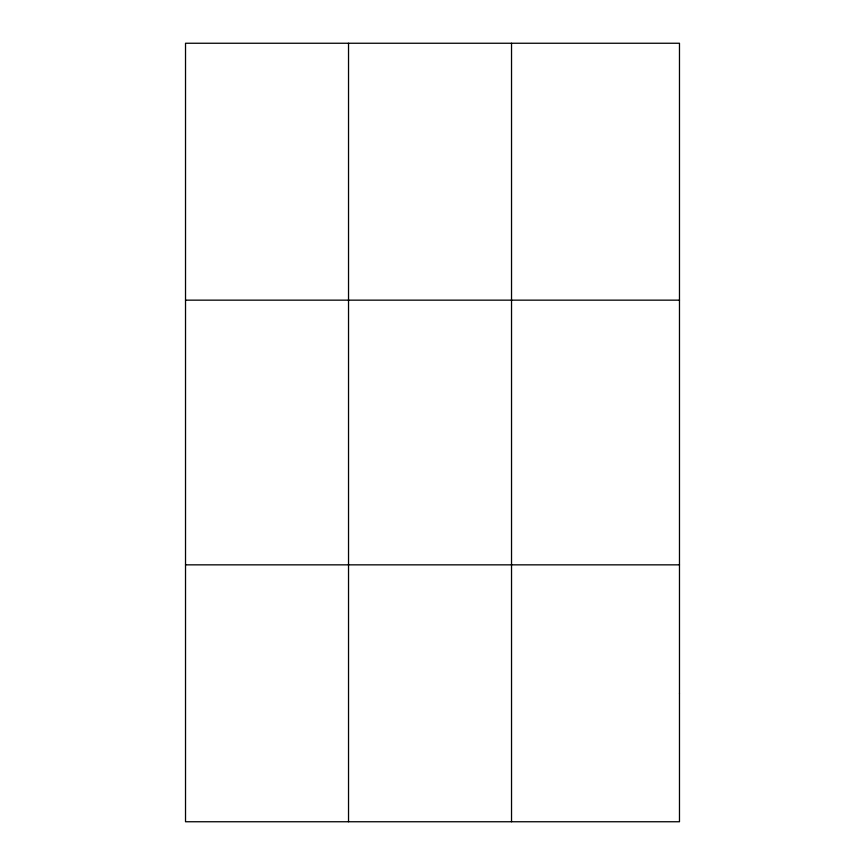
<?xml version="1.0" encoding="UTF-8"?>
<svg xmlns="http://www.w3.org/2000/svg" width="865" height="865" viewBox="0 0 865 865"><rect width="100%" height="100%" fill="white"/><g stroke="black" fill="none" stroke-linecap="round" stroke-linejoin="round"><path stroke-width="1.3" d="M348.53 821.75L348.53 43.25M511.529 821.75L511.529 43.25M185.521 300.155L679.479 300.155M185.521 564.845L679.479 564.845M679.479 693.298L679.479 821.75L185.521 821.75L185.521 43.25L679.479 43.25L679.479 693.298"/></g></svg>
